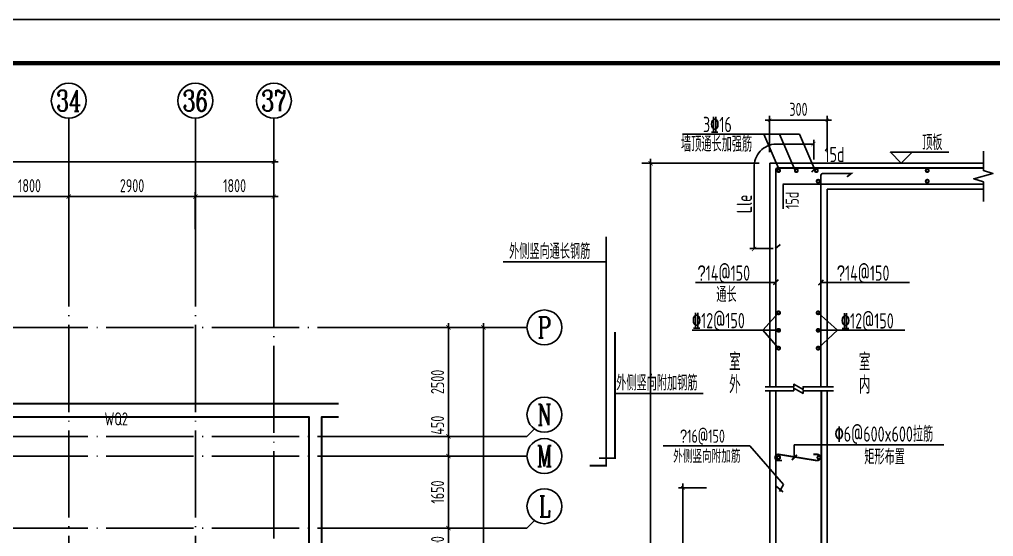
# Model space of a CAD drawing. Extents: x -655480 to 203344, y -294099 to 287156.
# Drawn here: x -264982 to -242661, y 214325 to 226182 of the extents above; entities that cross this region are included whole.
import ezdxf
from ezdxf.enums import TextEntityAlignment as Align

# ---------------------------------------------------------------- set-up
doc = ezdxf.new("R2010")
doc.units = 0
doc.header["$LTSCALE"] = 1000
for name, pattern in [('CONTINOUS', [0]), ('DASHED', [0.75, 0.5, -0.25]), ('DOTE', [2.42, 2, -0.2, 0.02, -0.2])]:
    doc.linetypes.add(name, pattern=pattern)
doc.layers.get('0').update_dxf_attribs({"linetype": 'CONTINUOUS'})
doc.layers.get('DEFPOINTS').update_dxf_attribs({"linetype": 'CONTINUOUS'})
for name, color, linetype in [('-TK', 7, 'CONTINUOUS'), ('A-AXIS', 1, 'CONTINUOUS'), ('A-DOTE', 10, 'DOTE'), ('AXIS_NUM', 7, 'CONTINUOUS'), ('COLU_DE_TEXT', 7, 'CONTINUOUS'), ('DIM', 2, 'CONTINUOUS'), ('REIN', 6, 'CONTINUOUS'), ('S-Q墙实线', 6, 'CONTINUOUS'), ('S-Y一般标注', 3, 'CONTINUOUS'), ('SBG', 7, 'CONTINUOUS'), ('THIN', 7, 'CONTINUOUS'), ('中粗1', 4, 'CONTINUOUS'), ('墙', 3, 'CONTINUOUS'), ('标注', 142, 'CONTINUOUS'), ('结构', 7, 'DASHED'), ('说明文字', 7, 'CONTINUOUS'), ('边构涂实_平_', 252, 'CONTINUOUS')]:
    doc.layers.add(name, color=color, linetype=linetype)
doc.styles.add('TSSD_Axis', font='complex.shx', dxfattribs={"width": 0.7, "bigfont": 'hztxt.shx'})
doc.styles.add('TSSD_DIMENSION', font='Tssdeng.shx', dxfattribs={"width": 0.7, "bigfont": 'tssdchn.shx'})
doc.styles.add('TSSD_REIN', font='tssdeng.shx', dxfattribs={"width": 0.7, "height": 300, "bigfont": 'tssdchn.shx'})
doc.dimstyles.new('TSSD_100_100', dxfattribs={"dimtxt": 300, "dimasz": 100, "dimexe": 100, "dimexo": 250, "dimgap": 100, "dimtad": 1, "dimdec": 0, "dimzin": 0, "dimdsep": 46, "dimtxsty": 'TSSD_DIMENSION', "dimblk": 'ARCHTICK', "dimcen": 0, "dimdle": 100, "dimclrt": 7, "dimadec": 0, "dimazin": 0, "dimtfac": 1, "dimtdec": 0, "dimtix": 1, "dimtmove": 2, "dimatfit": 3, "dimldrblk": 'ARCHTICK', "dimfxl": 1, "dimtolj": 1, "dimtzin": 0, "dimarcsym": 0})
doc.dimstyles.new('TSSD_100_100$0', dxfattribs={"dimtxt": 300, "dimasz": 80, "dimexe": 100, "dimexo": 250, "dimgap": 100, "dimtad": 1, "dimdec": 0, "dimzin": 0, "dimdsep": 46, "dimtxsty": 'TSSD_DIMENSION', "dimblk": 'ARCHTICK', "dimcen": 0, "dimdle": 100, "dimclrd": 3, "dimclre": 3, "dimclrt": 7, "dimadec": 0, "dimazin": 0, "dimtfac": 1, "dimtdec": 0, "dimtix": 1, "dimtmove": 2, "dimatfit": 3, "dimldrblk": 'ARCHTICK', "dimfxl": 1, "dimtolj": 1, "dimtzin": 0, "dimarcsym": 0})
doc.dimstyles.new('XXB', dxfattribs={"dimtxt": 250, "dimasz": 100, "dimexe": 200, "dimexo": 250, "dimgap": 100, "dimtad": 1, "dimzin": 0, "dimdsep": 46, "dimtxsty": 'Standard', "dimblk": 'ARCHTICK', "dimcen": 0, "dimdle": 100, "dimclrd": 3, "dimclre": 3, "dimclrt": 7, "dimadec": 0, "dimazin": 0, "dimtfac": 1, "dimtix": 1, "dimtmove": 2, "dimatfit": 3, "dimldrblk": 'ARCHTICK', "dimfxl": 1, "dimtolj": 1, "dimtzin": 0, "dimarcsym": 0})

# ---------------------------------------------------------------- blocks, each defined once
blk = doc.blocks.new('A1')
blk.add_lwpolyline([(0, 59400), (0, 0), (84100, 0), (84100, 59400)], close=True)
at = {"const_width": 100}
blk.add_lwpolyline([(2500, 58400), (2500, 1000), (83100, 1000), (83100, 58400)], close=True, dxfattribs=at)
blk = doc.blocks.new('ts_axno')
at = {"color": 0, "linetype": 'ByBlock', "lineweight": -2}
blk.add_circle((0, 0), 0.5, dxfattribs=at)
at = {"color": 0, "linetype": 'ByBlock', "lineweight": -2, "style": 'TSSD_Axis', "width": 0.7}
blk.add_attdef('A', text='', height=0.6, dxfattribs=at).set_placement((0, 0), align=Align.MIDDLE_CENTER)
blk = doc.blocks.new('_ArchTick')
at = {"color": 0, "linetype": 'ByBlock', "const_width": 0.15}
blk.add_lwpolyline([(-0.5, -0.5), (0.5, 0.5)], dxfattribs=at)
blk = doc.blocks.new('*D862')
at = {"layer": 'DEFPOINTS', "color": 0, "transparency": 16777216}
for p in [(-259058, 220643), (-260858, 219643), (-259058, 219643)]:
    blk.add_point(p, dxfattribs=at)
at = {"layer": 'S-Y一般标注', "color": 0, "lineweight": -2, "transparency": 16777216}
for p, q in [((-260958, 220643), (-258958, 220643)), ((-260858, 219893), (-260858, 220743)), ((-259058, 219893), (-259058, 220743))]:
    blk.add_line(p, q, dxfattribs=at)
at = {"layer": 'S-Y一般标注', "color": 0, "lineweight": -2, "transparency": 16777216, "xscale": 100, "yscale": 100, "zscale": 100, "rotation": 180}
blk.add_blockref('_ArchTick', (-260858, 220643), dxfattribs=at)
at = {"layer": 'S-Y一般标注', "color": 0, "lineweight": -2, "transparency": 16777216, "xscale": 100, "yscale": 100, "zscale": 100}
blk.add_blockref('_ArchTick', (-259058, 220643), dxfattribs=at)
at = {"layer": 'S-Y一般标注', "color": 7, "transparency": 16777216, "insert": (-259958, 220893), "char_height": 300, "attachment_point": 5, "style": 'TSSD_DIMENSION'}
blk.add_mtext('\\A1;1800', dxfattribs=at)
blk = doc.blocks.new('*D863')
at = {"layer": 'DEFPOINTS', "color": 0, "transparency": 16777216}
for p in [(-256158, 220643), (-259058, 219643), (-256158, 219643)]:
    blk.add_point(p, dxfattribs=at)
at = {"layer": 'S-Y一般标注', "color": 0, "lineweight": -2, "transparency": 16777216}
for p, q in [((-259158, 220643), (-256058, 220643)), ((-259058, 219893), (-259058, 220743)), ((-256158, 219893), (-256158, 220743))]:
    blk.add_line(p, q, dxfattribs=at)
at = {"layer": 'S-Y一般标注', "color": 0, "lineweight": -2, "transparency": 16777216, "xscale": 100, "yscale": 100, "zscale": 100, "rotation": 180}
blk.add_blockref('_ArchTick', (-259058, 220643), dxfattribs=at)
at = {"layer": 'S-Y一般标注', "color": 0, "lineweight": -2, "transparency": 16777216, "xscale": 100, "yscale": 100, "zscale": 100}
blk.add_blockref('_ArchTick', (-256158, 220643), dxfattribs=at)
at = {"layer": 'S-Y一般标注', "color": 7, "transparency": 16777216, "insert": (-257608, 220893), "char_height": 300, "attachment_point": 5, "style": 'TSSD_DIMENSION'}
blk.add_mtext('\\A1;2900', dxfattribs=at)
blk = doc.blocks.new('*D864')
at = {"layer": 'DEFPOINTS', "color": 0, "transparency": 16777216}
for p in [(-254358, 220643), (-256158, 219643), (-254358, 219643)]:
    blk.add_point(p, dxfattribs=at)
at = {"layer": 'S-Y一般标注', "color": 0, "lineweight": -2, "transparency": 16777216}
for p, q in [((-256258, 220643), (-254258, 220643)), ((-256158, 219893), (-256158, 220743)), ((-254358, 219893), (-254358, 220743))]:
    blk.add_line(p, q, dxfattribs=at)
at = {"layer": 'S-Y一般标注', "color": 0, "lineweight": -2, "transparency": 16777216, "xscale": 100, "yscale": 100, "zscale": 100, "rotation": 180}
blk.add_blockref('_ArchTick', (-256158, 220643), dxfattribs=at)
at = {"layer": 'S-Y一般标注', "color": 0, "lineweight": -2, "transparency": 16777216, "xscale": 100, "yscale": 100, "zscale": 100}
blk.add_blockref('_ArchTick', (-254358, 220643), dxfattribs=at)
at = {"layer": 'S-Y一般标注', "color": 7, "transparency": 16777216, "insert": (-255258, 220893), "char_height": 300, "attachment_point": 5, "style": 'TSSD_DIMENSION'}
blk.add_mtext('\\A1;1800', dxfattribs=at)
blk = doc.blocks.new('*D865')
at = {"layer": 'DEFPOINTS', "color": 0, "transparency": 16777216}
for p in [(-254358, 221443), (-304358, 219643), (-254358, 219643)]:
    blk.add_point(p, dxfattribs=at)
at = {"layer": 'S-Y一般标注', "color": 0, "lineweight": -2, "transparency": 16777216}
for p, q in [((-304458, 221443), (-254258, 221443)), ((-304358, 219893), (-304358, 221543)), ((-254358, 219893), (-254358, 221543))]:
    blk.add_line(p, q, dxfattribs=at)
at = {"layer": 'S-Y一般标注', "color": 0, "lineweight": -2, "transparency": 16777216, "xscale": 100, "yscale": 100, "zscale": 100, "rotation": 180}
blk.add_blockref('_ArchTick', (-304358, 221443), dxfattribs=at)
at = {"layer": 'S-Y一般标注', "color": 0, "lineweight": -2, "transparency": 16777216, "xscale": 100, "yscale": 100, "zscale": 100}
blk.add_blockref('_ArchTick', (-254358, 221443), dxfattribs=at)
at = {"layer": 'S-Y一般标注', "color": 7, "transparency": 16777216, "insert": (-279358, 221693), "char_height": 300, "attachment_point": 5, "style": 'TSSD_DIMENSION'}
blk.add_mtext('\\A1;50000', dxfattribs=at)
blk = doc.blocks.new('*D831')
at = {"layer": 'DEFPOINTS', "color": 0, "transparency": 16777216}
for p in [(-251358, 217643), (-249558, 217643), (-251358, 202143)]:
    blk.add_point(p, dxfattribs=at)
at = {"layer": 'S-Y一般标注', "color": 0, "lineweight": -2, "transparency": 16777216}
for p, q in [((-251108, 217643), (-249458, 217643)), ((-249558, 202043), (-249558, 217743)), ((-251108, 202143), (-249458, 202143))]:
    blk.add_line(p, q, dxfattribs=at)
at = {"layer": 'S-Y一般标注', "color": 0, "lineweight": -2, "transparency": 16777216, "xscale": 100, "yscale": 100, "zscale": 100}
for p, rotation in [((-249558, 217643), 90), ((-249558, 202143), 270)]:
    blk.add_blockref('_ArchTick', p, dxfattribs=dict(at, rotation=rotation))
at = {"layer": 'S-Y一般标注', "color": 7, "transparency": 16777216, "insert": (-249808, 209893), "char_height": 300, "attachment_point": 5, "rotation": 90, "style": 'TSSD_DIMENSION'}
blk.add_mtext('\\A1;15500', dxfattribs=at)
blk = doc.blocks.new('*D832')
at = {"layer": 'DEFPOINTS', "color": 0, "transparency": 16777216}
for p in [(-251358, 213043), (-250358, 213043), (-251358, 212243)]:
    blk.add_point(p, dxfattribs=at)
at = {"layer": 'S-Y一般标注', "color": 0, "lineweight": -2, "transparency": 16777216}
for p, q in [((-251108, 213043), (-250258, 213043)), ((-250358, 212143), (-250358, 213143)), ((-251108, 212243), (-250258, 212243))]:
    blk.add_line(p, q, dxfattribs=at)
at = {"layer": 'S-Y一般标注', "color": 0, "lineweight": -2, "transparency": 16777216, "xscale": 100, "yscale": 100, "zscale": 100}
for p, rotation in [((-250358, 213043), 90), ((-250358, 212243), 270)]:
    blk.add_blockref('_ArchTick', p, dxfattribs=dict(at, rotation=rotation))
at = {"layer": 'S-Y一般标注', "color": 7, "transparency": 16777216, "insert": (-250608, 212643), "char_height": 300, "attachment_point": 5, "rotation": 90, "style": 'TSSD_DIMENSION'}
blk.add_mtext('\\A1;800', dxfattribs=at)
blk = doc.blocks.new('*D833')
at = {"layer": 'DEFPOINTS', "color": 0, "transparency": 16777216}
for p in [(-251358, 215143), (-250358, 215143), (-251358, 214693)]:
    blk.add_point(p, dxfattribs=at)
at = {"layer": 'S-Y一般标注', "color": 0, "lineweight": -2, "transparency": 16777216}
for p, q in [((-250358, 214593), (-250358, 215243)), ((-251108, 215143), (-250258, 215143)), ((-251108, 214693), (-250258, 214693))]:
    blk.add_line(p, q, dxfattribs=at)
at = {"layer": 'S-Y一般标注', "color": 0, "lineweight": -2, "transparency": 16777216, "xscale": 100, "yscale": 100, "zscale": 100}
for p, rotation in [((-250358, 215143), 90), ((-250358, 214693), 270)]:
    blk.add_blockref('_ArchTick', p, dxfattribs=dict(at, rotation=rotation))
at = {"layer": 'S-Y一般标注', "color": 7, "transparency": 16777216, "insert": (-250608, 215401), "char_height": 300, "attachment_point": 5, "rotation": 90, "style": 'TSSD_DIMENSION'}
blk.add_mtext('\\A1;450', dxfattribs=at)
blk = doc.blocks.new('*D834')
at = {"layer": 'DEFPOINTS', "color": 0, "transparency": 16777216}
for p in [(-251358, 217643), (-250358, 217643), (-251358, 215143)]:
    blk.add_point(p, dxfattribs=at)
at = {"layer": 'S-Y一般标注', "color": 0, "lineweight": -2, "transparency": 16777216}
for p, q in [((-251108, 217643), (-250258, 217643)), ((-250358, 215043), (-250358, 217743)), ((-251108, 215143), (-250258, 215143))]:
    blk.add_line(p, q, dxfattribs=at)
at = {"layer": 'S-Y一般标注', "color": 0, "lineweight": -2, "transparency": 16777216, "xscale": 100, "yscale": 100, "zscale": 100}
for p, rotation in [((-250358, 217643), 90), ((-250358, 215143), 270)]:
    blk.add_blockref('_ArchTick', p, dxfattribs=dict(at, rotation=rotation))
at = {"layer": 'S-Y一般标注', "color": 7, "transparency": 16777216, "insert": (-250608, 216393), "char_height": 300, "attachment_point": 5, "rotation": 90, "style": 'TSSD_DIMENSION'}
blk.add_mtext('\\A1;2500', dxfattribs=at)
blk = doc.blocks.new('*D837')
at = {"layer": 'DEFPOINTS', "color": 0, "transparency": 16777216}
for p in [(-251358, 214693), (-250358, 214693), (-251358, 213043)]:
    blk.add_point(p, dxfattribs=at)
at = {"layer": 'S-Y一般标注', "color": 0, "lineweight": -2, "transparency": 16777216}
for p, q in [((-250358, 212943), (-250358, 214793)), ((-251108, 214693), (-250258, 214693)), ((-251108, 213043), (-250258, 213043))]:
    blk.add_line(p, q, dxfattribs=at)
at = {"layer": 'S-Y一般标注', "color": 0, "lineweight": -2, "transparency": 16777216, "xscale": 100, "yscale": 100, "zscale": 100}
for p, rotation in [((-250358, 214693), 90), ((-250358, 213043), 270)]:
    blk.add_blockref('_ArchTick', p, dxfattribs=dict(at, rotation=rotation))
at = {"layer": 'S-Y一般标注', "color": 7, "transparency": 16777216, "insert": (-250608, 213868), "char_height": 300, "attachment_point": 5, "rotation": 90, "style": 'TSSD_DIMENSION'}
blk.add_mtext('\\A1;1650', dxfattribs=at)
blk = doc.blocks.new('_DOT')
at = {"color": 0, "linetype": 'ByBlock'}
blk.add_line((-0.5, 0), (-1, 0), dxfattribs=at)
at = {"color": 0, "linetype": 'ByBlock', "const_width": 0.5}
blk.add_lwpolyline([(-0.25, 0, 1), (0.25, 0, 1)], format="xyb", close=True, dxfattribs=at)
blk = doc.blocks.new('*D3983')
at = {"layer": 'DEFPOINTS', "color": 0, "transparency": 16777216}
for p in [(-249781, 241839), (-248991, 241839), (-248991, 238113)]:
    blk.add_point(p, dxfattribs=at)
at = {"layer": 'DIM', "color": 3, "lineweight": -2, "transparency": 16777216}
for p, q in [((-249241, 241839), (-249881, 241839)), ((-249781, 238013), (-249781, 241939)), ((-249241, 238113), (-249881, 238113))]:
    blk.add_line(p, q, dxfattribs=at)
at = {"layer": 'DIM', "color": 3, "lineweight": -2, "transparency": 16777216, "xscale": 80, "yscale": 80, "zscale": 80}
for p, rotation in [((-249781, 241839), 90), ((-249781, 238113), 270)]:
    blk.add_blockref('_ArchTick', p, dxfattribs=dict(at, rotation=rotation))
at = {"layer": 'DIM', "color": 7, "transparency": 16777216, "insert": (-250031, 239976), "char_height": 300, "attachment_point": 5, "rotation": 90, "style": 'TSSD_DIMENSION'}
blk.add_mtext('\\A1;H/3', dxfattribs=at)
blk = doc.blocks.new('*D3985')
at = {"layer": 'DEFPOINTS', "color": 0, "transparency": 16777216}
for p in [(-250519, 249282), (-247734, 249282), (-248498, 238113)]:
    blk.add_point(p, dxfattribs=at)
at = {"layer": 'DIM', "color": 0, "lineweight": -2, "transparency": 16777216}
blk.add_line((-250519, 238013), (-250519, 249382), dxfattribs=at)
at = {"layer": 'DIM', "color": 3, "lineweight": -2, "transparency": 16777216}
for p, q in [((-248034, 249282), (-250719, 249282)), ((-248798, 238113), (-250719, 238113))]:
    blk.add_line(p, q, dxfattribs=at)
at = {"layer": 'DIM', "color": 0, "lineweight": -2, "transparency": 16777216, "xscale": 100, "yscale": 100, "zscale": 100}
for p, rotation in [((-250519, 249282), 90), ((-250519, 238113), 270)]:
    blk.add_blockref('_ArchTick', p, dxfattribs=dict(at, rotation=rotation))
blk = doc.blocks.new('ArchTick')
at = {"color": 0, "linetype": 'ByBlock', "lineweight": -2, "const_width": 0.075}
blk.add_lwpolyline([(-0.25, -0.25), (0.25, 0.25)], dxfattribs=at)
blk = doc.blocks.new('*D3989')
at = {"layer": 'DEFPOINTS', "color": 0, "transparency": 16777216}
for p in [(-246471, 250267), (-247791, 249282), (-246471, 249282)]:
    blk.add_point(p, dxfattribs=at)
at = {"layer": '说明文字', "color": 3, "lineweight": -2, "transparency": 16777216}
for p, q in [((-247891, 250267), (-246371, 250267)), ((-247791, 249532), (-247791, 250367)), ((-246471, 249532), (-246471, 250367))]:
    blk.add_line(p, q, dxfattribs=at)
at = {"layer": '说明文字', "color": 3, "lineweight": -2, "transparency": 16777216, "xscale": 80, "yscale": 80, "zscale": 80, "rotation": 180}
blk.add_blockref('_ArchTick', (-247791, 250267), dxfattribs=at)
at = {"layer": '说明文字', "color": 3, "lineweight": -2, "transparency": 16777216, "xscale": 80, "yscale": 80, "zscale": 80}
blk.add_blockref('_ArchTick', (-246471, 250267), dxfattribs=at)
at = {"layer": '说明文字', "color": 7, "transparency": 16777216, "insert": (-247131, 250517), "char_height": 300, "attachment_point": 5, "style": 'TSSD_DIMENSION'}
blk.add_mtext('\\A1;300', dxfattribs=at)
blk = doc.blocks.new('20210827.04200827')
at = {"layer": 'A-AXIS'}
for p, q in [((51900, 23100), (51900, 25900)), ((54800, 23100), (54800, 25900)), ((56600, 23100), (56600, 25900)), ((59600, 21100), (62400, 21100)), ((62400, 18600), (62571.6, 18771.7)), ((59600, 18600), (62400, 18600)), ((59600, 18150), (62400, 18150)), ((62400, 16500), (62571.6, 16671.7)), ((59600, 16500), (62400, 16500))]:
    blk.add_line(p, q, dxfattribs=at)
at = {"layer": 'A-DOTE'}
for p, q in [((51900, 11900), (51900, 23100)), ((54800, 11900), (54800, 23100)), ((56600, 23100), (56600, 3600)), ((59600, 21100), (3600, 21100)), ((59600, 18600), (3600, 18600)), ((59600, 18150), (3600, 18150)), ((59600, 16500), (3600, 16500))]:
    blk.add_line(p, q, dxfattribs=at)
at = {"layer": 'A-AXIS'}
ref = blk.add_blockref('ts_axno', (51900, 26300), dxfattribs=dict(at, xscale=800, yscale=800, zscale=800))
ref.add_attrib('21', '34', dxfattribs={"layer": 'AXIS_NUM', "height": 480, "style": 'TSSD_Axis', "width": 0.7}).set_placement((51900, 26300), align=Align.MIDDLE_CENTER)
ref = blk.add_blockref('ts_axno', (54800, 26300), dxfattribs=dict(at, xscale=800, yscale=800, zscale=800))
ref.add_attrib('22', '36', dxfattribs={"layer": 'AXIS_NUM', "height": 480, "style": 'TSSD_Axis', "width": 0.7}).set_placement((54800, 26300), align=Align.MIDDLE_CENTER)
ref = blk.add_blockref('ts_axno', (56600, 26300), dxfattribs=dict(at, xscale=800, yscale=800, zscale=800))
ref.add_attrib('23', '37', dxfattribs={"layer": 'AXIS_NUM', "height": 480, "style": 'TSSD_Axis', "width": 0.7}).set_placement((56600, 26300), align=Align.MIDDLE_CENTER)
ref = blk.add_blockref('ts_axno', (62800, 21100), dxfattribs=dict(at, xscale=-800, yscale=800, zscale=800))
ref.add_attrib('G', 'P', dxfattribs={"layer": 'AXIS_NUM', "height": 480, "style": 'TSSD_Axis', "width": 0.7}).set_placement((62800, 21100), align=Align.MIDDLE_CENTER)
ref = blk.add_blockref('ts_axno', (62800, 19100), dxfattribs=dict(at, xscale=-800, yscale=800, zscale=800))
ref.add_attrib('G', 'N', dxfattribs={"layer": 'AXIS_NUM', "height": 480, "style": 'TSSD_Axis', "width": 0.7}).set_placement((62800, 19100), align=Align.MIDDLE_CENTER)
ref = blk.add_blockref('ts_axno', (62800, 18150), dxfattribs=dict(at, xscale=-800, yscale=800, zscale=800, rotation=359.9999999999997))
ref.add_attrib('G', 'M', dxfattribs={"layer": 'AXIS_NUM', "height": 480, "rotation": 360, "style": 'TSSD_Axis', "width": 0.7}).set_placement((62800, 18150), align=Align.MIDDLE_CENTER)
ref = blk.add_blockref('ts_axno', (62800, 17000), dxfattribs=dict(at, xscale=-800, yscale=800, zscale=800))
ref.add_attrib('G', 'L', dxfattribs={"layer": 'AXIS_NUM', "height": 480, "style": 'TSSD_Axis', "width": 0.7}).set_placement((62800, 17000), align=Align.MIDDLE_CENTER)
at = {"layer": 'S-Y一般标注'}
for base, p1, p2, picture, middle in [((56600, 24900), (6600, 23100), (56600, 23100), '*D865', (31600, 25150)), ((51900, 24100), (50100, 23100), (51900, 23100), '*D862', (51000, 24350)), ((54800, 24100), (51900, 23100), (54800, 23100), '*D863', (53350, 24350)), ((56600, 24100), (54800, 23100), (56600, 23100), '*D864', (55700, 24350))]:
    dim = blk.add_linear_dim(base=base, p1=p1, p2=p2, dimstyle='TSSD_100_100', dxfattribs=at)
    dim.commit()
    dim.dimension.update_dxf_attribs({"geometry": picture, "text_midpoint": middle, "insert": (310957.9, -196542.6)})
for base, p1, p2, picture, middle in [((61400, 21100), (59600, 5600), (59600, 21100), '*D831', (61150, 13350)), ((60600, 21100), (59600, 18600), (59600, 21100), '*D834', (60350, 19850)), ((60600, 18150), (59600, 16500), (59600, 18150), '*D837', (60350, 17325)), ((60600, 16500), (59600, 15700), (59600, 16500), '*D832', (60350, 16100))]:
    dim = blk.add_linear_dim(base=base, p1=p1, p2=p2, angle=90, dimstyle='TSSD_100_100', dxfattribs=at)
    dim.commit()
    dim.dimension.update_dxf_attribs({"geometry": picture, "text_midpoint": middle, "insert": (310957.9, -196542.6)})
dim = blk.add_linear_dim(base=(60600, 18600), p1=(59600, 18150), p2=(59600, 18600), angle=90, dimstyle='TSSD_100_100', dxfattribs=at)
dim.commit()
dim.dimension.update_dxf_attribs({"geometry": '*D833', "text_midpoint": (60350, 18858.1), "dimtype": 128, "insert": (310957.9, -196542.6)})
blk = doc.blocks.new('20211113.10462879')
at = {"layer": 'A-AXIS', "color": 3}
for p, q in [((7078.4, 15639.216), (6250.159, 15639.216)), ((7118.4, 15287.892), (7118.4, 15739.216)), ((5749.074, 13283.971), (5749.074, 15102.227)), ((6184.01, 13243.971), (5649.074, 13243.971))]:
    blk.add_line(p, q, dxfattribs=at)
blk.add_arc((6264.816, 15123.255), 516.17, 91.6271243, 182.3347516, dxfattribs=at)
at = {"layer": 'DIM', "const_width": 45}
blk.add_lwpolyline([(6728.213, 8510.112), (6613.662, 8395.561)], dxfattribs=at)
at = {"layer": 'REIN', "linetype": 'ByBlock', "const_width": 40}
for points in [[(7064.851, 14995.907), (7160.31, 15091.367), (6290.523, 15091.367, 0.414213562), (6245.523, 15046.367), (6245.523, 10073.041)], [(7280.423, 10073.041), (7280.423, 14918.588, -0.414213562), (7325.423, 14963.588), (7973.605, 14963.588), (7878.145, 14887.395)], [(7103.783, 8524.837), (7193.783, 8524.837, -1.135050994), (7175.783, 8383.123), (6318.838, 8522.55, 1.135050994), (6300.838, 8380.837), (6390.838, 8380.837)]]:
    blk.add_lwpolyline(points, format="xyb", dxfattribs=at)
at = {"layer": 'REIN', "linetype": 'ByBlock', "const_width": 67.2}
for points in [[(6311.149, 15054.292, 1), (6311.149, 15008.932, 1)], [(6717.375, 15054.292, 1), (6717.375, 15008.932, 1)], [(7175.489, 15054.292, 1), (7175.489, 15008.932, 1)], [(9716.778, 15054.292, 1), (9716.778, 15008.932, 1)], [(7217.025, 14810.456, 1), (7217.025, 14765.096, 1)], [(9716.778, 14810.456, 1), (9716.778, 14765.096, 1)], [(6311.149, 11792.872, 1), (6311.149, 11747.512, 1)], [(7217.025, 11792.872, 1), (7217.025, 11747.512, 1)], [(6311.149, 11391.239, 1), (6311.149, 11345.879, 1)], [(7217.025, 11391.239, 1), (7217.025, 11345.879, 1)], [(6311.149, 10981.983, 1), (6311.149, 10936.623, 1)], [(7217.025, 10981.983, 1), (7217.025, 10936.623, 1)], [(6311.149, 8474.75, 1), (6311.149, 8429.39, 1)], [(7234.381, 8474.75, 1), (7234.381, 8429.39, 1)]]:
    blk.add_lwpolyline(points, format="xyb", close=True, dxfattribs=at)
at = {"layer": 'REIN', "linetype": 'ByBlock', "const_width": 40}
for points in [[(6486.346, 15091.367), (11003.305, 15091.367)], [(6406.071, 14717.936), (11003.305, 14717.936)], [(6415.214, 14717.936), (6415.214, 14149.04)], [(2359.606, 13512.971), (2359.606, 13424.08), (2359.606, 8265.492), (1978.338, 8265.492)], [(6235.523, 13243.971), (6351.736, 13337.48)], [(2560.765, 11326.329), (2560.765, 11237.438), (2560.765, 8436.018), (2196.162, 8436.018)], [(6245.523, 7801.519), (6413.323, 7661.48)]]:
    blk.add_lwpolyline(points, dxfattribs=at)
at = {"layer": 'REIN', "elevation": 0}
for points in [[(6245.523, 9983.041, 40, 40, 0), (6245.523, 9805.26, 40, 40, 0), (6245.523, 2066.276, 30, 30, 0), (5922.183, 2066.276, 30, 30, 0)], [(7290.423, 9983.041, 40, 40, 0), (7290.423, 9716.038, 40, 40, 0), (7290.423, 2079.83, 30, 30, 0), (7640.891, 2079.83, 30, 30, 0)]]:
    blk.add_lwpolyline(points, format="xyseb", dxfattribs=at)
at = {"layer": 'SBG'}
blk.add_lwpolyline([(9371.805, 15450.307), (9121.805, 15200.307), (8871.805, 15450.307), (10209.428, 15450.307)], dxfattribs=at)
at = {"layer": 'THIN'}
blk.add_lwpolyline([(11003.305, 14325.601), (11003.305, 14772.954), (10783.305, 14842.954), (11223.305, 14962.954), (11003.305, 15032.954), (11003.305, 15480.307)], dxfattribs=at)
at = {"layer": '中粗1', "linetype": 'ByBlock'}
for p, q in [((6105.952, 10073.041), (6105.952, 15200.307)), ((6105.952, 15200.307), (11003.305, 15200.307)), ((7425.717, 14605.601), (11003.305, 14605.601)), ((7425.717, 10073.041), (7425.717, 14605.601)), ((6105.952, 9983.041), (6105.952, 4031.033)), ((7425.433, 4031.033), (7425.433, 9983.041))]:
    blk.add_line(p, q, dxfattribs=at)
at = {"layer": '墙'}
for p, q in [((6311.149, 11770.192), (5947.245, 11371)), ((7217.025, 11770.192), (7657.614, 11371)), ((4333.183, 11371), (6331.512, 11371)), ((6311.149, 10959.303), (5947.245, 11371)), ((7208.423, 11371), (9206.751, 11371)), ((7217.025, 10959.303), (7657.614, 11371))]:
    blk.add_line(p, q, dxfattribs=at)
at = {"layer": '标注', "linetype": 'CONTINOUS'}
for p, q in [((6789.129, 15865.26), (4107.599, 15865.26)), ((5970.628, 15865.26), (6327.752, 15030.265)), ((6331.014, 15865.26), (6688.137, 15030.265)), ((6789.129, 15865.26), (7146.252, 15030.265)), ((2359.606, 12935.865), (0, 12935.865)), ((6245.523, 12468.106), (4402.613, 12468.106)), ((7276.095, 12463.753), (9306.987, 12463.753)), ((2560.765, 9919.985), (4579.723, 9919.985)), ((3662.556, 8720.086), (5648.625, 8720.086)), ((5648.625, 8720.086), (6422.662, 7835.27)), ((6670.938, 8744.392), (10094.979, 8744.392)), ((6670.938, 8744.392), (6670.938, 8452.837)), ((6613.662, 8395.561), (6728.213, 8510.112)), ((6422.662, 7835.27), (6332.067, 7670.589))]:
    blk.add_line(p, q, dxfattribs=at)
at = {"layer": '标注', "linetype": 'CONTINOUS', "const_width": 36}
for points in [[(6191.052, 12412.113), (6308.648, 12532.996)], [(7221.625, 12403.312), (7339.221, 12524.194)]]:
    blk.add_lwpolyline(points, dxfattribs=at)
at = {"layer": '结构', "linetype": 'CONTINOUS'}
for points in [[(6005.96, 10073.041), (6659.355, 10073.041), (6659.355, 10133.041), (6873.171, 10013.041), (6873.171, 10073.041), (7566.842, 10073.041)], [(6005.96, 9983.041), (6659.355, 9983.041), (6659.355, 10043.041), (6873.171, 9923.041), (6873.171, 9983.041), (7566.842, 9983.041)]]:
    blk.add_lwpolyline(points, dxfattribs=at)
at = {"layer": 'A-AXIS', "color": 3, "xscale": 40, "yscale": 40, "zscale": 40}
blk.add_blockref('_DOT', (7118.4, 15639.216), dxfattribs=at)
at = {"layer": 'A-AXIS', "color": 3, "xscale": 40, "yscale": 40, "zscale": 40, "rotation": 270}
blk.add_blockref('_DOT', (5749.074, 13243.971), dxfattribs=at)
at = {"layer": 'DIM', "xscale": 100, "yscale": 100, "zscale": 100, "rotation": 180}
for p in [(7108.4, 15639.216), (5749.074, 13233.971)]:
    blk.add_blockref('_ArchTick', p, dxfattribs=at)
at = {"layer": '标注', "color": 0, "linetype": 'CONTINOUS', "style": 'TSSD_DIMENSION', "width": 0.7}
blk.add_text('顶板', height=350, dxfattribs=at).set_placement((9600.157, 15500.778))
at = {"layer": '说明文字', "color": 0, "style": 'TSSD_DIMENSION', "width": 0.7}
for s, height, p in [('3%%13216', 350, (4578.119, 15913.553)), ('墙顶通长加强筋', 350, (4074.234, 15464.639)), ('外侧竖向通长钢筋', 350, (134.121, 13004.023)), ('\ue53214@150', 350, (4450.196, 12505.895)), ('\ue53214@150', 350, (7642.494, 12505.895)), ('通长', 350, (4881.753, 12013.319)), ('\x8412@150', 350, (4325.705, 11416.427)), ('\x8412@150', 350, (7738.179, 11409.41)), ('室', 400, (5176.743, 10447.569)), ('室', 400, (8149.32, 10441.638)), ('外侧竖向附加钢筋', 350, (2589.983, 9988.143)), ('外', 400, (5176.743, 9924.214)), ('内', 400, (8149.32, 9918.283)), ('\x826@600x600拉筋', 350, (7593.489, 8814.96)), ('\ue53216@150', 300, (4050.604, 8790.85)), ('外侧竖向附加筋', 300, (3894.712, 8329.767)), ('矩形布置', 350, (8273.513, 8291.697))]:
    blk.add_text(s, height=height, dxfattribs=at).set_placement(p)
at = {"layer": '说明文字', "style": 'TSSD_REIN', "width": 0.7}
blk.add_text('15d', height=350, dxfattribs=at).set_placement((7360.886, 15224.932))
blk.add_text('15d', height=300, rotation=90, dxfattribs=at).set_placement((6772.345, 14151.812))
at = {"layer": '边构涂实_平_', "color": 0, "linetype": 'ByBlock', "style": 'TSSD_DIMENSION', "width": 0.7}
blk.add_text('Lle', height=350, rotation=90, dxfattribs=at).set_placement((5699.074, 14052.586))
at = {"layer": 'DIM'}
dim = blk.add_linear_dim(base=(3377.635, 15200.307, 0), p1=(5399.182, 4031.033, 0), p2=(6163.073, 15200.307, 0), angle=90, text='H', dimstyle='XXB', override={"dimtxt": 300, "dimexo": 300, "dimblk1": 'ARCHTICK', "dimblk2": 'ARCHTICK', "dimclrd": 0, "dimtmove": 2, "dimatfit": 3}, dxfattribs=at)
dim.commit()
dim.dimension.update_dxf_attribs({"geometry": '*D3985', "text_midpoint": (3377.635, 9615.67, 0), "insert": (253896.789, -234081.599)})
dim = blk.add_aligned_dim(p1=(4905.952, 4031.033), p2=(4905.952, 7757.268), distance=789.678, text='H/3', dimstyle='TSSD_100_100$0', dxfattribs=at)
dim.commit()
dim.dimension.update_dxf_attribs({"geometry": '*D3983', "text_midpoint": (3866.274, 5894.15), "insert": (253896.789, -234081.599)})
at = {"layer": '说明文字', "color": 0}
dim = blk.add_linear_dim(base=(7425.717, 16185.092, 0), p1=(6105.952, 15200.307, 0), p2=(7425.717, 15200.307, 0), text='300', dimstyle='TSSD_100_100$0', dxfattribs=at)
dim.commit()
dim.dimension.update_dxf_attribs({"geometry": '*D3989', "text_midpoint": (6765.835, 16435.092, 0), "insert": (253896.789, -234081.599)})

msp = doc.modelspace()

# ---------------------------------------------------------------- linework, layer by layer
at = {"layer": 'S-Q墙实线', "lineweight": 35}
for points in [[(-257670.07, 217370.2), (-269551.97, 217370.2), (-269551.97, 219870.2), (-269851.97, 219870.2), (-269851.97, 219870.2), (-269851.97, 219870.2), (-269851.97, 219470.2), (-269851.97, 219470.2), (-269851.97, 219870.2), (-269851.97, 219870.2), (-269851.97, 218270.2), (-271351.97, 218270.2), (-271351.97, 219870.2)], [(-267601.97, 217070.2), (-258351.97, 217070.2), (-258351.97, 210070.2), (-261451.97, 210070.2), (-261451.97, 209820.2), (-261151.97, 209820.2), (-261151.97, 209320.2), (-260851.97, 209320.2), (-260851.97, 209820.2), (-258351.97, 209820.2), (-258351.97, 209320.2), (-258051.97, 209320.2), (-258051.97, 217070.2), (-257670.07, 217070.2)]]:
    msp.add_lwpolyline(points, dxfattribs=at)

# ---------------------------------------------------------------- block references
at = {"layer": '-TK'}
msp.add_blockref('A1', (-318713.94, 166782.28), dxfattribs=at)
at = {"layer": 'A-DOTE', "color": 2}
msp.add_blockref('20210827.04200827', (-315751.97, 198020.16), dxfattribs=at)
at = {"layer": 'COLU_DE_TEXT', "color": 2}
msp.add_blockref('20211113.10462879', (-253896.79, 207685.61), dxfattribs=at)

# ---------------------------------------------------------------- texts
at = {"layer": 'COLU_DE_TEXT', "style": 'TSSD_REIN', "width": 0.7}
msp.add_text('WQ2', height=300, dxfattribs=at).set_placement((-263031.94, 216783.25), align=Align.BOTTOM_LEFT)

doc.saveas('drawing.dxf')
